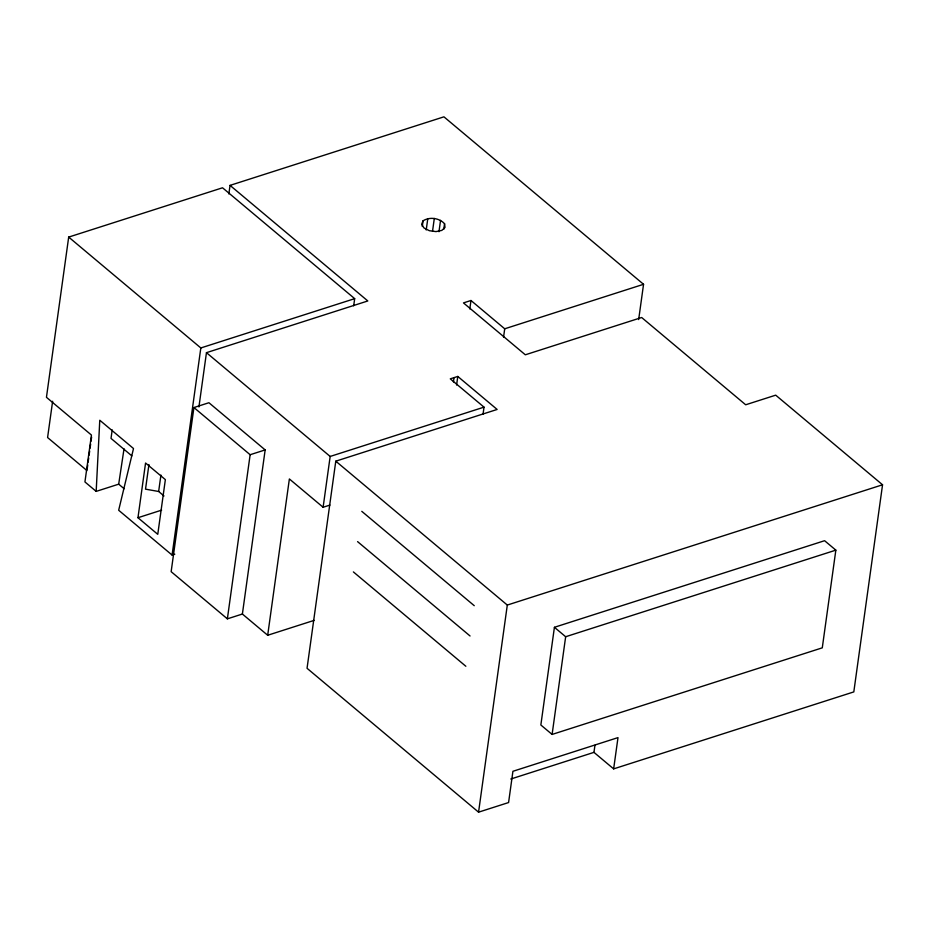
<?xml version="1.0" encoding="UTF-8"?>
<svg xmlns="http://www.w3.org/2000/svg" width="929" height="929" viewBox="0 0 929 929"><rect width="100%" height="100%" fill="white"/><g stroke="black" fill="none" stroke-linecap="round" stroke-linejoin="round"><path stroke-width="1.39" d="M124.126 488.724L118.691 484.172L96.175 491.383L99.775 420.233L133.509 448.533L118.668 510.253L172.086 555.066L174.803 554.195M353.694 305.792L354.681 298.65L222.53 187.786L68.688 237.092L46.45 397.31L91.437 435.051L84.934 481.942L96.175 491.383M52.628 401.258L47.588 437.547L86.954 470.573M87.152 469.18L87.732 464.988M88.116 462.201L88.696 458.009M89.079 455.222L89.672 451.029M90.055 448.242L90.636 444.05M91.019 441.263L91.599 437.071M112.2 429.883L111.015 438.407L131.848 455.895M137.968 517.72L145.563 463.014L165.362 479.619L157.767 534.326L137.968 517.72L161.623 510.137M148.942 464.546L145.516 489.165L158.65 491.476L163.992 495.958M158.65 491.476L160.926 475.067M172.086 555.066L200.827 347.957L68.688 237.092M242.388 614.034L265.16 449.915L208.92 402.733L193.917 407.541L171.145 571.672L227.373 618.842L242.388 614.034L267.691 635.262L314.176 620.363M198.922 406.948L206.459 352.672L367.814 300.961L230.044 185.382L228.848 193.952M227.373 618.842L250.145 454.722L193.917 407.541M267.691 635.262L289.372 478.958L323.118 507.257L329.946 505.074M323.118 507.257L330.167 456.453L206.459 352.672M483.045 414.206L484.021 407.146L450.275 378.846L457.788 376.442L497.143 409.457L335.787 461.179L307.046 668.288L478.563 812.167L508.581 802.551L512.924 771.291L617.994 737.614L613.651 768.875L853.809 691.908L882.55 484.787L775.703 395.162L745.685 404.777L641.66 317.509L525.326 354.797L463.466 302.9L470.98 300.497L504.714 328.796L643.553 284.297L638.664 319.576M422.289 226.467L423.078 220.777C429.721 216.62 439.231 217.955 444.55 223.692L445.026 227.442L441.832 230.392L435.98 231.6L429.337 230.706L423.996 227.965L421.661 224.261L423.078 220.777M426.214 229.974L427.793 218.605M432.531 231.24L434.307 218.443M438.976 231.716L440.543 220.347M443.76 229.382L444.55 223.692M453.433 381.924L454.026 377.638M456.592 385.012L457.788 376.442M469.807 308.962L470.98 300.497M503.541 337.262L504.714 328.796M478.563 812.167L507.304 605.058L335.787 461.179M554.416 627.296L540.852 724.992L552.105 734.433L822.281 647.838L835.845 550.142L824.592 540.701L554.416 627.296L565.656 636.737L835.845 550.142M552.105 734.433L565.656 636.737M613.651 768.875L593.968 752.362L594.955 745.255M118.691 484.172L124.033 448.8M230.044 185.382L443.934 116.833L643.553 284.297M200.827 347.957L354.681 298.65M250.145 454.722L265.16 449.915M330.167 456.453L484.021 407.146M507.304 605.058L882.55 484.787M510.787 779.025L593.968 752.362M361.787 511.345L474.254 605.696M357.584 541.63L470.051 635.982M353.38 571.916L465.847 666.267"/></g></svg>
